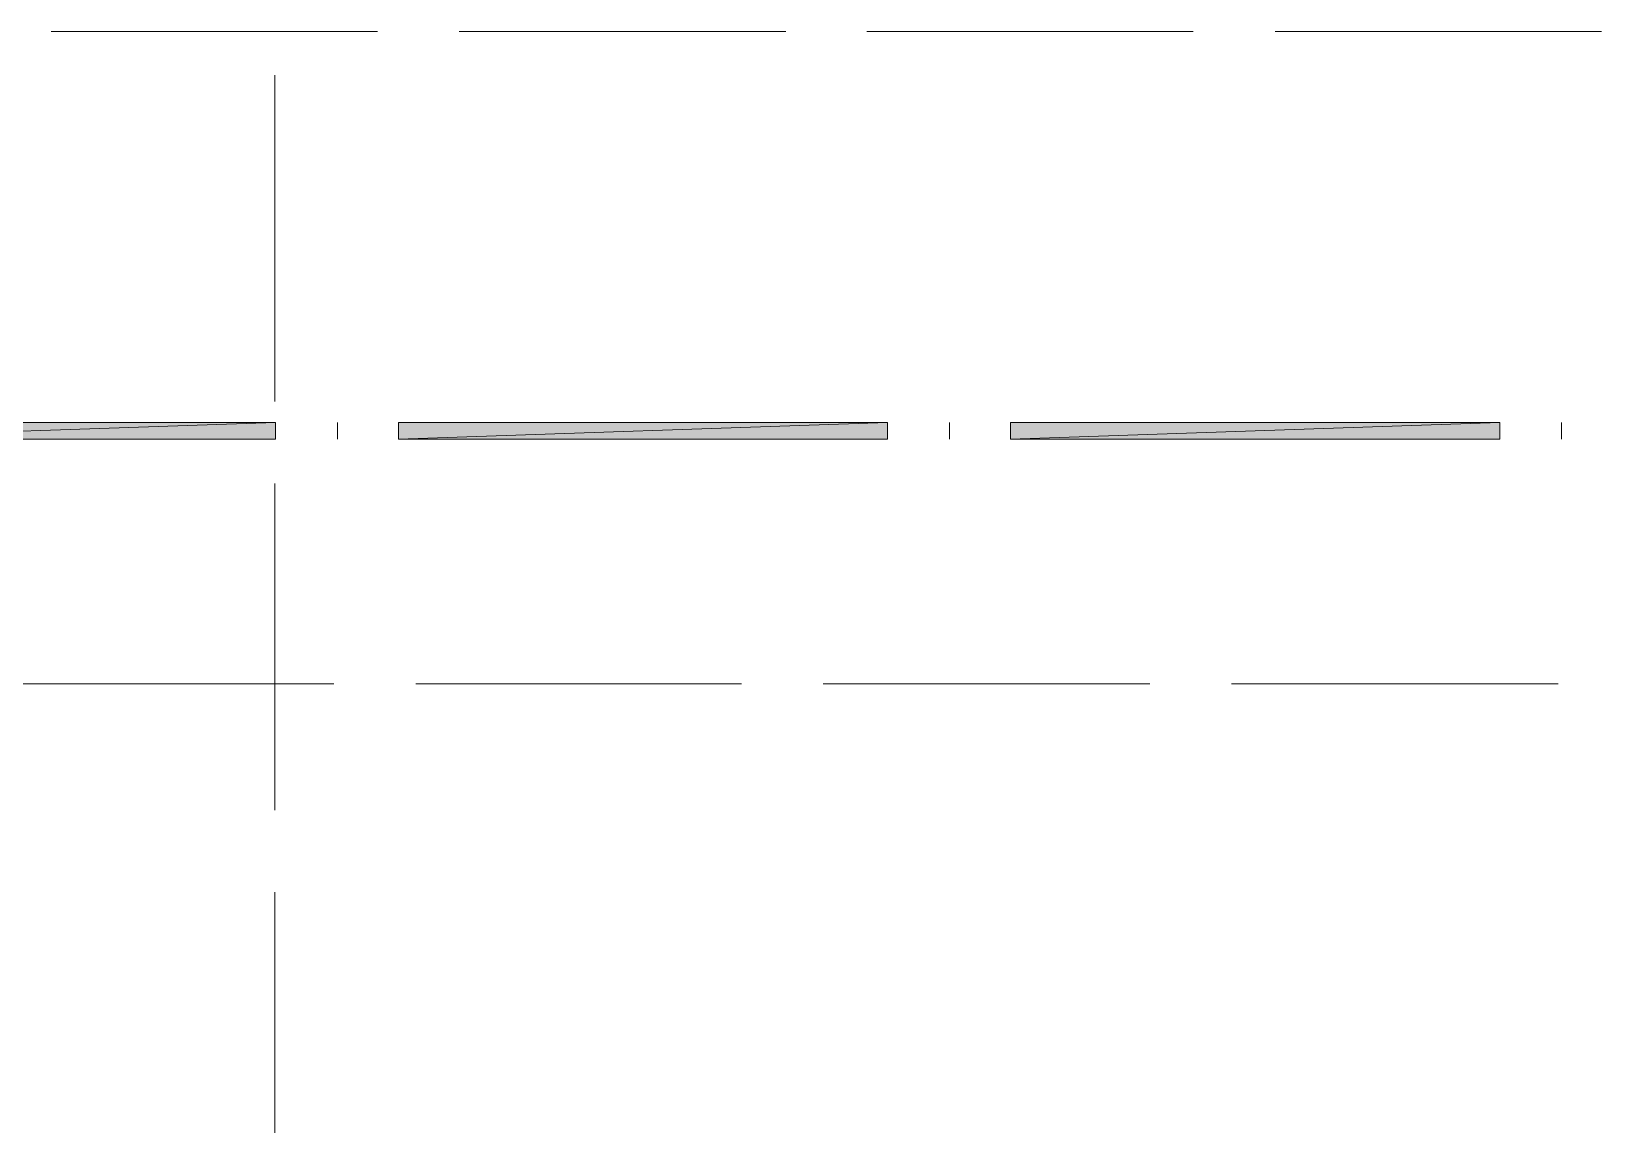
# Model space of a CAD drawing. Header units: metres. Extents: x 14 to 155, y 0 to 125.
# Drawn here: x 51.846 to 54.732, y 103.304 to 105.312 of the extents above; entities that cross this region are included whole.
import ezdxf

# ---------------------------------------------------------------- set-up
doc = ezdxf.new("R2010")
doc.units = ezdxf.units.M
doc.layers.add('PDF_Geometry', color=7, linetype='Continuous', true_color=0xc0c0c0)
doc.layers.add('PDF_Solid Fills', color=7, linetype='Continuous')

msp = doc.modelspace()

# ---------------------------------------------------------------- linework, layer by layer
at = {"layer": 'PDF_Geometry', "color": 0, "lineweight": 0}
for points in [[(51.8821, 105.3119), (52.4822, 105.3119)], [(52.6326, 105.3119), (53.2327, 105.3119)], [(53.3816, 105.3119), (53.9817, 105.3119)], [(54.1322, 105.3119), (54.7323, 105.312)], [(52.2933, 105.2319), (52.2933, 104.6318)], [(52.4085, 104.563), (52.4085, 104.5933)], [(53.5336, 104.563), (53.5336, 104.5934)], [(54.6586, 104.5631), (54.6586, 104.5934)], [(52.2933, 104.4813), (52.2933, 103.8812)], [(51.802, 104.1132), (52.4022, 104.1132)], [(52.5526, 104.1132), (53.1512, 104.1133)], [(53.3015, 104.1133), (53.9017, 104.1133)], [(54.0521, 104.1133), (54.6523, 104.1133)], [(52.2933, 103.7307), (52.2933, 103.1306)]]:
    msp.add_lwpolyline(points, dxfattribs=at)
for points in [[(52.2949, 104.563), (52.2949, 104.5933), (51.3955, 104.5629)], [(52.2949, 104.5933), (51.3955, 104.5629), (51.3955, 104.5933)], [(53.4199, 104.563), (53.4199, 104.5934), (52.5205, 104.563)], [(53.4199, 104.5934), (52.5205, 104.563), (52.5205, 104.5934)], [(54.545, 104.5631), (54.545, 104.5934), (53.6456, 104.563)], [(54.545, 104.5934), (53.6456, 104.563), (53.6456, 104.5934)]]:
    msp.add_lwpolyline(points, close=True, dxfattribs=at)
at = {"layer": 'PDF_Solid Fills', "color": 0, "transparency": 33554559}
for points in [[(51.3956, 104.5933), (51.3956, 104.5628), (52.295, 104.5933)], [(51.3956, 104.5628), (52.295, 104.5629), (52.295, 104.5933)], [(52.5205, 104.5934), (52.5205, 104.5629), (53.4199, 104.5934)], [(52.5205, 104.5629), (53.4199, 104.5629), (53.4199, 104.5934)], [(53.6456, 104.5934), (53.6456, 104.5629), (54.545, 104.5934)], [(53.6456, 104.5629), (54.545, 104.563), (54.545, 104.5934)]]:
    msp.add_solid(points, dxfattribs=at)

doc.saveas('drawing.dxf')
